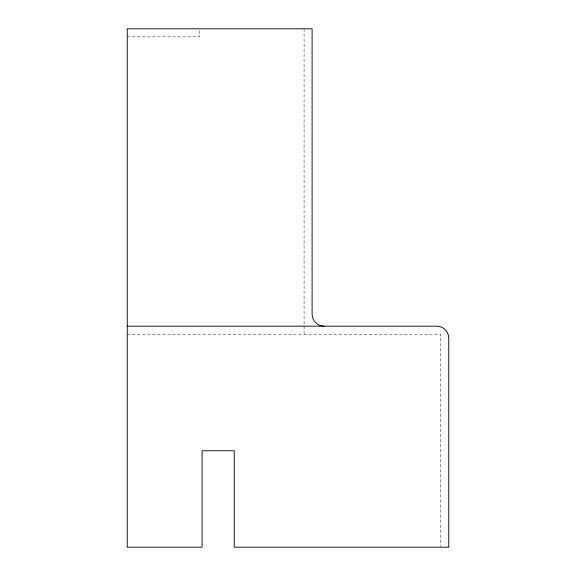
<?xml version="1.0" encoding="UTF-8"?>
<svg xmlns="http://www.w3.org/2000/svg" width="576" height="576" viewBox="0 0 576 576"><rect width="100%" height="100%" fill="white"/><g stroke="black" fill="none" stroke-linecap="round" stroke-linejoin="round"><path stroke-width="0.43" stroke-dasharray="2.88 2.16" d="M127.253 36.835L199.591 36.835L199.591 30.586M127.253 334.217L440.705 334.217L440.705 546.3M304.078 28.8L304.078 325.231M304.078 326.131L304.078 334.217"/><path stroke-width="0.86" d="M127.253 326.174L436.687 326.174A12.053 12.053 0 0 1 448.747 338.234L448.747 547.2L234.23 547.2L234.23 450.756L202.082 450.756L202.082 547.2L127.253 547.2L127.253 28.8L312.113 28.8L312.113 314.122A12.053 12.053 0 0 0 324.166 326.174"/></g></svg>
